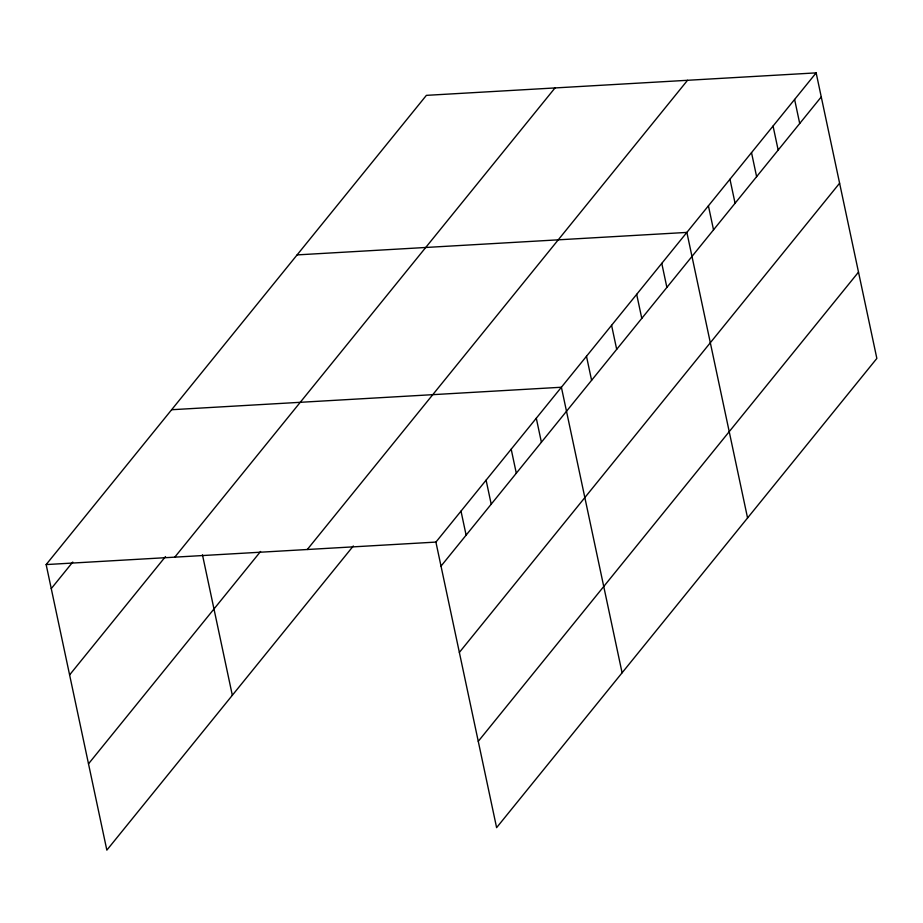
<?xml version="1.0" encoding="UTF-8"?>
<svg xmlns="http://www.w3.org/2000/svg" width="923" height="923" viewBox="0 0 923 923"><rect width="100%" height="100%" fill="white"/><g stroke="black" fill="none" stroke-linecap="round" stroke-linejoin="round"><path stroke-width="1.38" d="M353.324 545.978L106.849 850.129L46.15 564.576L426.391 95.357L816.151 72.871L876.85 358.424L496.609 827.643L435.91 542.089L816.151 72.871M51.261 588.609L72.767 562.061M69.606 674.909L165.505 556.569M174.77 557.157L555.011 87.939M88.504 763.829L260.586 551.469M307.29 549.508L687.531 80.301M441.021 566.122L821.262 96.903M459.354 652.423L839.607 183.204M478.264 741.331L858.505 272.123M297.114 254.898L686.874 232.411L747.561 517.953M171.632 409.731L561.392 387.245L622.09 672.798M46.15 564.576L435.91 542.089M794.611 99.465L799.71 123.486M773.059 126.047L778.17 150.08M751.518 152.641L756.618 176.674M729.966 179.235L735.077 203.256M708.414 205.817L713.525 229.85M661.779 263.378L666.879 287.399M636.674 294.345L641.785 318.377M611.58 325.311L616.691 349.344M586.486 356.278L591.597 380.311M536.298 418.223L541.397 442.244M511.192 449.189L516.303 473.211M486.098 480.156L491.209 504.177M461.004 511.123L466.115 535.144M202.46 554.804L232.331 695.284"/></g></svg>
